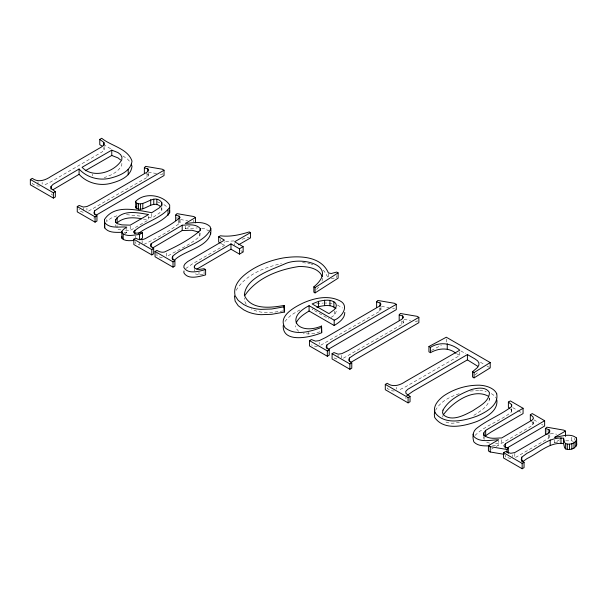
<?xml version="1.0" encoding="UTF-8"?>
<svg xmlns="http://www.w3.org/2000/svg" width="607" height="607" viewBox="0 0 607 607"><rect width="100%" height="100%" fill="white"/><g stroke="black" fill="none" stroke-linecap="round" stroke-linejoin="round"><path stroke-width="0.46" stroke-dasharray="3.04 2.28" d="M121.878 163.374L121.772 165.218C118.456 171.963 111.013 175.37 104.222 177.585M442.685 417.108L442.973 415.438M474.978 435.462C485.312 425.355 500.054 421.129 511.299 412.138L511.678 408.253M166.705 253.104L166.705 256.647C177.737 249.932 190.226 245 199.809 236.222L200.31 231.282M322.044 281.216L322.514 277.308M93.873 218.391L94.578 216.221M489.561 398.063C489.045 406.94 479.287 411.622 472.807 416.053M435.485 410.362C440.477 401.235 450.561 396.379 460.106 393.435M331.081 317.362C334.419 315.655 336.984 312.453 336.316 308.553M236.161 290.298C245.638 274.66 264.288 267.406 281.405 263.65M515.571 457.458L548.569 438.307L549.957 436.403L549.957 433.747M495.6 443.596L501.731 443.262L529.046 427.487L532.202 425.34L533.47 423.633L533.47 420.09M318.629 287.111L316.323 289.714M143.859 244.409C156.401 238.331 169.33 231.525 180.082 222.799L180.082 220.144M88.576 211.069L147.038 177.441L148.7 175.446L148.7 172.79M320.845 345.163L379.307 311.535L380.968 309.547L380.968 306.892M343.403 358.191L401.864 324.563L403.526 322.575L403.526 319.912M284.987 321.452C289.16 315.852 295.336 312.241 301.482 309.16M161.849 207.548L161.849 210.204L159.33 213.156L153.677 216.911L151.788 218.012L146.553 217.056M104.078 146.325L104.078 149.868L101.968 152.008L50.677 181.933L43.818 185.325M185.772 268.529L192.009 264.144L224.431 245.425L224.431 241.882M475.114 374.845L477.679 372.675M124.769 233.832L126.787 232.443L126.787 228.012M125.55 230.311L130.209 230.47L148.578 219.863L148.578 216.32M185.31 226.077L185.31 228.733L190.021 226.009M459.795 351.939L459.795 355.482L405.271 386.963L398.427 390.286M491.556 449.134L493.127 448.232M496.268 446.411L498.62 445.052L498.62 440.621M554.608 440.014L554.608 442.678L560.026 439.544M431.418 350.497L441.35 345.186M314.525 308.295L312.135 309.251L328.948 318.956M116.848 215.788L111.035 218.186L106.612 221.449L106.612 219.673M242.11 239.226L249.272 237.223M319.889 331.824L314.145 333.342L308.189 333.987L303.363 333.455M203.193 274.227L198.99 274.766L195.371 273.924M459.416 422.161C454.833 423.246 449.628 424.012 445.28 421.736M554.608 442.678L559.882 441.615M470.334 391.037L479.689 390.513M331.308 278.81L336.726 277.376L336.726 275.608M316.733 303.887L322.795 303.09M283.211 310.89C272.672 312.484 261.101 314.312 251.306 308.887M317.355 346.202L315.511 346.445L311.414 344.875M565.724 440.819L571.741 440.834L573.274 441.327M185.31 228.733L197.412 227.928M233.976 240.918L224.188 241.48M492.505 445.553L498.62 445.052M323.728 303.037L328.182 303.03M39.645 186.03L37.983 186.091L34.318 184.832L32.3 183.663L32.3 181.895M394.33 390.946L392.737 390.976L387.236 388.586L387.236 386.818M126.537 214.658L142.197 216.267M124.056 232.398L126.787 232.443M329.017 303.098L333.296 303.72M302.574 262.52L310.268 263.817M201.661 228.224L204.119 228.543L208.831 230.804M143.343 219.059L148.578 219.863M162.266 257.58L160.111 257.216L156.94 255.684L156.94 253.028M148.313 172.145L156.674 173.572M160.392 174.201L162.251 174.52L162.251 172.745M381.507 306.398L388.943 307.666M392.653 308.303L394.512 308.614M404.072 319.426L410.575 320.534M415.218 321.323L417.077 321.642L417.077 319.866M180.522 219.552L187.609 220.781M550.458 433.132L556.68 434.217M489.614 443.14L485.888 442.017M510.737 458.611L505.456 456.904L505.456 455.129M121.021 229.97L117.014 228.93L117.014 225.387M146.09 173.64L147.82 174.148L148.7 175.446M311.088 263.999L312.871 264.599M83.242 212.351L79.153 210.773L79.153 209.005M333.979 357.895L338.069 359.473M157.372 201.911L159.831 202.913M337.522 305.063L342.439 307.984M103.365 144.534L111.574 149.269M460.941 350.975L465.819 353.798M480.448 362.242L483.703 364.117M486.951 365.998L489.386 367.402M456.57 353.615L459.795 355.482M240.827 250.638L243.141 251.973M512.725 407.616L517.498 410.37M518.295 410.833L521.481 412.669M533.811 419.794L538.455 422.472M541.543 424.255L543.09 425.15M221.145 243.528L224.431 245.425M122.918 155.961L127.387 158.973L130.255 162.054M163.92 204.597L167.782 207.45M298.644 331.331L295.897 328.137L295.563 325.739M322.977 270.221L324.358 271.337L328.038 277.634M510.366 408.959L511.678 410.021M51.185 193.899L52.574 195.15M180.082 222.799L179.126 221.456L179.126 219.681M548.971 434.984L549.957 436.403M402.646 321.27L403.526 322.575M380.088 308.25L380.968 309.547M246.192 304.297L244.363 300.511L244.264 298.022M532.84 421.986L533.47 423.633M405.833 397.403L406 398.784M103.888 147.751L104.078 149.868M489.447 397.942L489.561 399.831M161.75 207.822L161.849 210.204M574.806 438.277L574.806 440.045M571.741 437.29L571.741 440.834M548.569 434.764L548.569 438.307M546.907 429.855L546.907 432.518M532.202 421.797L532.202 425.34M514.812 453.437L514.812 457.868M512.672 454.924L512.672 456.699M511.299 408.602L511.299 412.138M501.731 439.718L501.731 443.262M484.098 437.715L484.098 439.491M483.726 436.57L483.726 438.337M446.312 338.987L446.312 342.53M401.864 321.02L401.864 324.563M396.712 387.357L396.712 389.125M379.307 307.992L379.307 311.535M341.764 355.444L341.764 358.1M338.069 355.042L338.069 357.698M334.639 311.163L334.639 314.707M328.448 273.886L328.448 277.429M319.199 342.416L319.199 344.192M308.189 332.211L308.189 333.987M234.659 243.536L234.659 245.304M220.424 239.333L220.424 241.108M204.073 271.367L204.073 274.03M199.809 232.678L199.809 236.222M198.99 272.111L198.99 274.766M194.339 269.311L194.339 271.086M193.815 220.083L193.815 221.851M178.42 220.387L178.42 224.818M176.978 217.169L176.978 218.937M151.788 213.581L151.788 218.012M147.038 173.898L147.038 177.441M142.137 240.554L142.137 243.21M139.314 243.202L139.314 244.97L135.733 243.437L135.733 241.669M135.444 235.82L135.444 237.587M130.209 226.039L130.209 230.47M115.55 224.704L115.55 226.472M92.423 174.133L92.423 175.909M86.938 208.322L86.938 210.09M83.242 207.92L83.242 210.576M42.141 182.404L42.141 184.171M37.983 181.668L37.983 184.323M479.689 390.521A19.416 11.214 0 0 1 486.199 391.568M491.382 393.655A19.416 11.214 0 0 1 496.746 399.148"/><path stroke-width="0.91" d="M115.588 219.901L115.55 222.048L117.014 223.611L121.817 224.871L130.209 225.151L148.578 214.544C138.093 212.784 122.667 209.165 115.588 219.901L115.588 222.564M138.616 233.293C148.442 225.933 162.084 222.716 169.634 212.799L169.694 205.105C163.025 194.619 144.443 192.191 135.725 201.296L135.763 207.814C143.593 213.778 152.645 198.557 160.635 206.79M169.634 212.799L169.694 210.417M196.774 269.182L230.979 249.204L239.462 254.105L243.141 251.973L243.141 246.662L239.462 248.787L230.979 243.893L196.046 264.349L194.407 266.17L194.339 267.543L195.371 268.613L198.99 269.455L204.073 268.711L205.621 269.607L205.621 274.918C199.104 276.534 188.071 280.062 183.868 272.786L183.982 270.965M344.784 312.423C344.837 318.675 338.926 322.575 334.184 325.504L309.084 311.012L309.084 305.693L334.184 320.185L334.184 325.504M283.219 325.527C282.361 344.192 312.286 336.938 321.71 332.704L321.528 326.073C298.773 335.496 283.719 318.554 309.084 305.693M484.697 437.017L485.668 435.689L490.805 432.214L523.067 413.587L523.067 408.276L510.343 400.923L508.393 402.046L511.678 404.71L511.299 406.827C500.267 415.249 486.852 420.074 476.047 428.83C472.375 432.047 472.496 437.541 473.817 441.843C477.61 446.062 483.794 445.986 489.014 445.842M175.673 220.379L175.673 215.06L179.126 216.138L180.082 217.488C169.99 226.199 157.137 231.768 145.581 238.521C142.44 240.106 138.684 240.144 135.733 238.126L133.836 239.219L133.836 244.538L151.796 254.902L153.692 253.809L153.692 248.498L150.453 245.805L151.166 243.635L182.206 225.212C188.155 225.015 195.962 223.475 200.31 228.627L199.809 230.91C189.407 239.78 176.751 246.336 164.398 252.026C161.781 252.671 159.163 251.746 156.94 250.372L155.051 251.465L155.051 256.784L173.01 267.148L174.899 266.056L174.899 260.744L172.054 258.248L172.699 256.245C183.595 245.994 204.703 243.012 210.834 228.642L209.961 226.434C203.322 220.493 193.352 222.951 185.31 223.422L195.522 217.526L195.522 222.837M565.451 436.418L565.451 431.099L554.608 437.359C561.483 436.463 570.39 432.783 576.354 437.905L576.65 439.605C575.064 443.687 569.465 445.121 565.618 443.596L564.593 442.48L563.577 438.224C549.623 436.448 538.766 447.647 527.081 453.254L521.777 457.177L521.238 459.598L524.053 462.322L524.053 467.64L522.157 468.733L503.567 457.997L503.567 452.678L505.456 451.585L510.737 453.3L514.812 452.549L548.569 432.996L549.957 431.091L548.971 429.673L545.405 428.527L545.405 433.838L547.188 434.415M210.834 228.642C212.875 247.087 183.564 249.985 174.11 260.585M435.014 411.849L434.308 414.073L434.65 417.404C443.899 430.978 464.135 426.213 477.14 421.395C485.714 417.555 498.203 411.114 496.867 399.967M95.959 215.28L164.034 175.552L164.034 170.233L100.087 207.154L94.578 210.902L93.873 213.08L96.953 215.735L96.953 221.054L95.056 222.147L77.256 211.866L77.256 206.555L79.153 205.462L83.242 207.033L86.938 206.547L93.501 203.353L147.038 172.122L148.7 170.135L147.82 168.837L144.36 167.813L144.36 173.124M328.22 349.382L396.295 309.646L396.295 304.335L332.348 341.248L326.847 345.004L326.134 347.174L329.222 349.837L329.222 355.148L327.325 356.241L309.524 345.967L309.524 340.648L311.414 339.556L315.511 341.134L319.199 340.648L325.769 337.454L379.307 306.224L380.968 304.228L380.088 302.931L376.628 301.907L376.628 307.225M350.785 362.402L418.86 322.674L418.86 317.355L354.913 354.276L349.404 358.024L348.699 360.201L351.779 362.857L351.779 368.176L349.882 369.268L332.082 358.987L332.082 353.676L333.979 352.584L338.069 354.154L341.764 353.676L348.327 350.474L401.864 319.244L403.526 317.256L402.646 315.959L399.186 314.934L399.186 320.246M563.577 438.224L563.577 443.535L564.593 447.799L565.618 448.907C569.465 450.44 575.064 448.998 576.65 444.916L576.65 439.605M296.163 323C298.644 317.431 304.084 314.085 309.084 311.012M443.383 414.718C452.336 402.502 473.225 387.63 488.498 396.303M142.501 232.8L139.549 234.499L139.549 239.811L142.501 238.111L142.501 232.8L135.444 233.164L133.965 232.731L133.441 231.821C144.041 221.972 160.605 218.983 169.634 207.488M244.879 295.472C256.541 277.945 278.81 269.493 298.97 266.511C307.309 266.412 318.5 267.831 322.218 276.488M122.235 232.367C116.294 232.223 108.797 233.285 104.685 227.868L104.48 219.476C114.693 203.823 136.696 210.151 151.788 212.693L159.33 207.844L161.849 204.893L161.75 202.51C154.003 192.305 143.867 208.391 135.763 202.503L135.725 201.296M51.026 189.149L51.026 186.486L53.105 184.331L79.077 169.012C86.558 177.335 98.38 180.681 109.23 178.405C118.433 176.22 130.733 171.88 132.015 161.098C127.796 148.389 111.058 146.044 101.718 138.267L99.768 139.39L99.768 144.709L101.794 145.877M79.077 169.012L79.077 174.33C86.558 182.646 98.38 185.992 109.23 183.724C118.433 181.539 130.733 177.191 132.015 166.417L131.302 164.171M483.726 435.682L483.726 433.026L485.668 430.378L523.067 408.276M144.36 167.813L145.528 166.356L162.251 169.201L164.034 170.233M376.628 301.907L377.797 300.457L394.512 303.303L396.295 304.335M399.186 314.934L400.354 313.478L417.077 316.323L418.86 317.355M507.02 448.049L544.638 426.038L544.638 420.727L505.487 443.671L503.833 445.728L504.622 447.033L508.294 448.118L508.294 453.437M133.904 240.539C129.936 240.562 124.837 241.518 121.878 238.21L121.87 231.343L123.418 229.438L126.787 227.124C119.541 226.343 109.981 229.18 104.685 222.557L104.48 219.476M175.673 215.06L176.978 213.626L193.815 216.54L195.522 217.526M507.004 452.162L507.004 449.506L508.294 448.118M406.773 395.658L412.881 391.363L467.413 359.883L477.633 366.196M284.311 306.77L271.678 309.001L260.927 309.373A26.989 15.577 0 0 1 247.557 306.436L243.695 304.532L238.217 300.419L235.129 295.791C232.17 283.294 244.31 274.129 253.741 268.514C262.839 263.309 272.862 259.819 283.173 257.967C299.001 255.501 321.057 255.813 328.448 272.998L331.308 273.499L336.726 272.065L338.114 272.869L338.114 278.181L315.079 292.9L313.849 292.187L313.849 286.876C339.488 265.388 301.489 256.033 284.782 263.893C271.344 269.887 245.592 277.558 244.363 295.192C250.737 310.374 271.003 307.749 284.129 305.45L284.311 312.081L271.678 314.32L260.927 314.684A26.989 15.577 0 0 1 247.557 311.755L243.695 309.843L238.217 305.731L235.129 301.102L234.446 295.958M522.437 461.897L527.081 458.566C538.766 452.966 549.623 441.767 563.577 443.535M545.405 428.527L546.907 427.199L563.782 430.135L565.451 431.099M428.937 346.514L446.312 337.219L490.206 362.561L490.206 367.872L474.059 377.88L472.557 377.008L472.557 371.696L477.679 367.364L478.9 365.004L478.908 362.872L477.633 360.884L474.985 358.934L467.413 354.564L407.813 389.284L405.742 391.401L406 393.465L410.036 396.432L410.036 401.751L408.086 402.873L385.293 389.709L385.293 384.398L387.236 383.275C392.797 387.577 400.028 385.286 405.271 381.651L459.795 350.171C451.388 343.266 439.878 341.316 430.446 347.386L428.937 346.514L428.937 351.825L430.446 352.697C438.3 348.168 448.315 347.227 455.758 353.153M152.569 248.013L182.206 230.523L192.024 230.273L198.443 232.003M334.184 320.185C341.68 317.469 349.973 305.799 339.859 300.791C328.258 294.896 314.343 298.022 303.014 303.045C294.478 307.15 277.49 316.247 285.055 327.742C295.495 336.232 310.465 331.498 321.71 327.385M53.105 189.642L79.077 174.33M315.079 292.9L315.079 287.581L338.114 272.869M474.059 377.88L474.059 372.561L490.206 362.561M51.026 186.486L51.185 188.587L55.336 191.645L55.336 196.964L53.386 198.087L30.35 184.786L30.35 179.475L32.3 178.352C37.968 182.737 45.35 180.332 50.677 176.622L101.968 146.697L104.078 144.549L103.888 142.44L99.768 139.39M111.764 150.141L82.074 167.282C93.023 179.004 114.291 172.426 121.772 159.907L121.931 157.137L120.611 154.671L117.955 152.562L111.764 150.141L111.764 155.46L85.284 170.742M30.35 179.475L53.386 192.776L55.336 191.645M77.256 206.555L95.056 216.828L96.953 215.735M133.836 239.219L151.796 249.591L153.692 248.498M155.051 251.465L173.01 261.837L174.899 260.744M220.326 243.058L218.687 242.11L218.687 236.791L220.424 235.789C230.19 237.079 240 234.818 249.272 231.904L250.501 232.618L250.501 237.929L238.619 244.788M250.501 232.618L234.659 241.761L243.141 246.662M309.524 340.648L327.325 350.929L329.222 349.837M332.082 353.676L349.882 363.957L351.779 362.857M385.293 384.398L408.086 397.555L410.036 396.432M531.58 421.008L530.321 420.021L530.321 414.71L532.271 413.587L544.638 420.727M504.205 454.347L490.198 451.98L488.415 450.948L488.415 445.637L498.62 439.741C490.562 439.931 480.319 442.973 473.817 436.532L473.126 434.104M503.567 452.678L522.157 463.414L524.053 462.322M318.5 301.383L312.135 303.932L328.948 313.637L334.639 309.388L336.035 307.157L336.316 305.01L335.572 303.121C331.058 298.819 324.009 300.192 318.5 301.383L318.5 306.702L316.907 307.339M205.621 269.607C199.104 271.223 188.071 274.751 183.868 267.467L183.982 265.654L185.135 263.764L187.684 261.564L224.431 240.114L218.687 236.791M318.5 306.702C324.009 305.511 331.058 304.137 335.572 308.439M139.549 234.499C133.889 234.848 126.529 237.246 121.878 232.891L121.87 231.343M141.598 218.786C133.403 217.207 123.752 216.911 117.136 222.852L117.136 217.534M488.415 445.637L490.198 446.661L507.004 449.506M111.764 155.46L117.955 157.881L120.611 159.982M472.557 371.696L474.059 372.561M313.849 286.876L315.079 287.581M530.321 414.71L532.84 416.668L533.47 418.314L532.202 420.029L501.731 437.943C495.972 437.943 488.589 439.703 484.098 435.06L483.726 433.026M509.705 408.428L508.393 407.365L508.393 402.046M210.257 232.481L210.834 233.961M576.65 444.916L576.354 437.905M496.738 393.829C498.886 405.332 485.919 412.214 477.14 416.076C464.135 420.894 443.899 425.659 434.65 412.085C433.17 405.339 438.732 399.694 443.634 395.923C454.15 388.776 466.973 384.944 479.689 385.202A19.416 11.214 0 0 1 496.746 393.829M321.71 332.704L321.528 326.073M284.311 312.081L284.129 305.45M135.725 206.608L135.763 207.814M121.87 236.654L121.878 238.21M575.823 441.319L575.823 446.631M574.002 442.784L574.002 448.095M571.847 443.725L571.847 449.043M569.495 444.195L569.495 449.506M567.295 444.157L567.295 449.468M565.618 443.596L565.618 448.907M560.974 437.935L560.974 443.254M550.185 439.908L550.185 445.227M548.971 429.673L548.971 433.216M522.157 463.414L522.157 468.733M521.777 457.177L521.777 461.608M511.678 404.71L511.678 406.478M505.487 443.671L505.487 448.103M490.198 446.661L490.198 451.98M485.668 430.378L485.668 435.689M467.413 354.564L467.413 359.883M447.245 343.774L447.245 349.086M430.446 347.386L430.446 352.697M408.086 397.555L408.086 402.873M402.646 315.959L402.646 318.614M380.088 302.931L380.088 306.474M349.882 363.957L349.882 369.268M349.404 358.024L349.404 361.567M333.896 301.671L333.896 306.983M329.935 300.359L329.935 305.678M327.325 350.929L327.325 356.241M326.847 345.004L326.847 348.547M324.616 300.23L324.616 305.549M239.462 248.787L239.462 254.105M230.979 243.893L230.979 249.204M200.31 228.627L200.31 230.394M194.407 266.17L194.407 267.937M182.206 225.212L182.206 230.523M179.126 216.138L179.126 219.681M173.01 261.837L173.01 267.148M172.699 256.245L172.699 259.788M168.033 210.045L168.033 215.356M161.75 202.51L161.75 206.054M156.834 199.415L156.834 204.726M153.768 199.187L153.768 204.506M151.796 249.591L151.796 254.902M151.166 243.635L151.166 247.178M150.711 199.65L150.711 204.961M147.82 168.837L147.82 171.493M142.804 203.603L142.804 208.914M140.513 204.119L140.513 209.43M138.449 204.066L138.449 209.385M136.757 203.466L136.757 208.785M134.868 230.243L134.868 233.786M128.214 169.444L128.214 174.755M123.175 234.158L123.175 239.469M104.685 222.557L104.685 227.868M103.888 142.44L103.888 145.096M95.056 216.828L95.056 222.147M94.578 210.902L94.578 214.446M53.386 192.776L53.386 198.087M442.973 410.127L442.541 412.631L443.307 414.725C451.874 422.199 464.545 415.082 472.807 410.734C479.196 406.288 489.348 401.561 489.447 392.63C486.048 386.447 477.246 387.949 471.609 389.504C460.698 393.723 448.884 399.543 442.973 410.127"/></g></svg>
